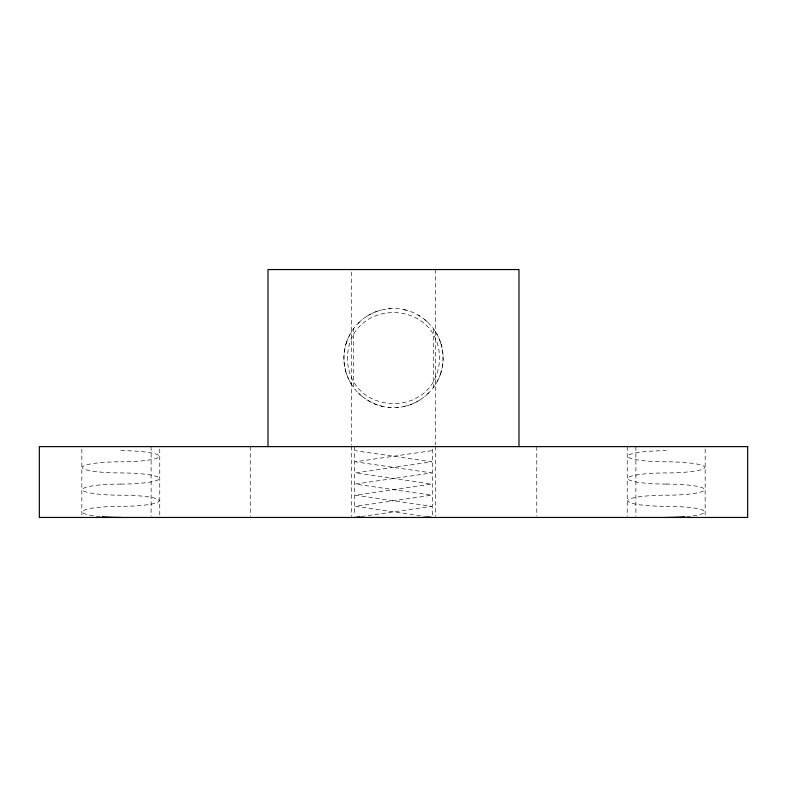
<?xml version="1.0" encoding="UTF-8"?>
<svg xmlns="http://www.w3.org/2000/svg" width="787" height="787" viewBox="0 0 787 787"><rect width="100%" height="100%" fill="white"/><g stroke="black" fill="none" stroke-linecap="round" stroke-linejoin="round"><path stroke-width="0.59" stroke-dasharray="3.94 2.95" d="M346.349 342.768C349.3 333.718 354.878 325.552 362.295 319.571M440.651 373.402C437.7 382.452 432.122 390.618 424.705 396.599M353.304 329.064L353.717 328.513L353.717 387.657M433.696 387.106L433.283 387.657L433.283 328.513M358.183 323.319C371.031 309.95 391.71 305.012 409.23 311.081M428.817 392.851L422.639 398.192L417.012 401.724A47.082 46.502 -90 0 1 409.23 405.089C399.107 408.502 387.893 408.502 377.77 405.089A47.082 46.502 90 0 1 369.988 401.724L364.361 398.192L358.183 392.851M420.16 399.885L411.306 404.341L403.898 406.535M366.929 316.226L369.988 314.446A47.082 46.502 -90 0 1 377.77 311.081L381.174 310.058M431.679 450.685L355.321 461.812L431.679 472.938L355.321 484.074L431.679 495.2L355.321 506.326L425.737 516.587M361.263 516.587L431.679 506.326L355.321 495.2L431.679 484.074L355.321 472.938L431.679 461.812L355.321 450.685M388.257 308.799L390.873 308.583M396.127 407.587L398.743 407.371M388.257 407.371L390.873 407.587M403.898 309.635C420.907 313.098 435.418 326.231 440.651 342.768M383.102 406.535L375.694 404.341L366.84 399.885M418.084 315.056L420.16 316.285M424.705 319.571L427.439 321.942M362.295 396.599C354.878 390.618 349.3 382.452 346.349 373.402M705.152 449.062L705.152 516.233M635.886 446.623L635.886 516.233M627.239 446.623L627.239 516.233M536.764 446.623L536.764 516.233M435.329 269.548L435.329 445.048M435.329 446.268L435.329 516.223M432.457 449.062L432.457 515.013M354.543 446.623L354.543 515.013M351.671 272.007L351.671 445.048M351.671 446.268L351.671 516.223M250.236 446.623L250.236 516.233M159.761 449.062L159.761 516.233M151.114 446.623L151.114 516.233M81.848 449.062L81.848 517.452M435.359 331.514A49.581 49.581 0 0 1 435.359 384.656M351.641 384.656A49.581 49.581 0 0 1 351.641 331.514M346.339 373.412A45.843 42.075 -90 0 1 346.339 342.758M440.661 342.758A45.843 42.075 -90 0 1 440.661 373.412M666.196 461.802A38.524 5.558 0 0 1 627.79 456.253A38.524 5.558 0 0 1 666.196 450.695M666.196 484.074A38.524 5.558 0 0 1 704.601 489.632A38.524 5.558 0 0 1 666.196 495.19A38.524 5.558 0 0 0 627.79 500.758A38.524 5.558 0 0 0 666.196 506.316M666.196 484.064A38.524 5.558 0 0 1 627.79 478.506A38.524 5.558 0 0 1 666.196 472.948A38.524 5.558 0 0 0 704.601 467.38A38.524 5.558 0 0 0 666.196 461.821M666.196 506.336A38.524 5.558 0 0 1 703.086 510.34A38.524 5.558 0 0 1 686.756 516.577M120.805 450.695A38.524 5.558 0 0 1 159.21 456.253A38.524 5.558 0 0 1 120.805 461.802M120.805 484.074A38.524 5.558 0 0 0 82.399 489.632A38.524 5.558 0 0 0 120.805 495.19A38.524 5.558 0 0 1 159.21 500.758A38.524 5.558 0 0 1 120.805 506.316M120.805 484.064A38.524 5.558 0 0 0 159.21 478.506A38.524 5.558 0 0 0 120.805 472.948A38.524 5.558 0 0 1 82.399 467.38A38.524 5.558 0 0 1 120.805 461.821M100.244 516.577A38.524 5.558 0 0 1 83.914 510.34A38.524 5.558 0 0 1 120.805 506.336M347.48 356.639C346.487 417.326 436.677 420.14 439.52 359.531C440.513 298.844 350.323 296.03 347.48 356.639"/><path stroke-width="1.18" d="M355.321 517.452L360.043 516.764M426.957 516.764L431.679 517.452M518.987 446.623L518.987 269.548L268.013 269.548L268.013 446.623M684.68 516.754A38.524 5.558 0 0 1 666.196 517.443M120.805 517.443A38.524 5.558 0 0 1 102.32 516.754M747.65 446.623L39.35 446.623L39.35 517.452L747.65 517.452L747.65 446.623"/></g></svg>
